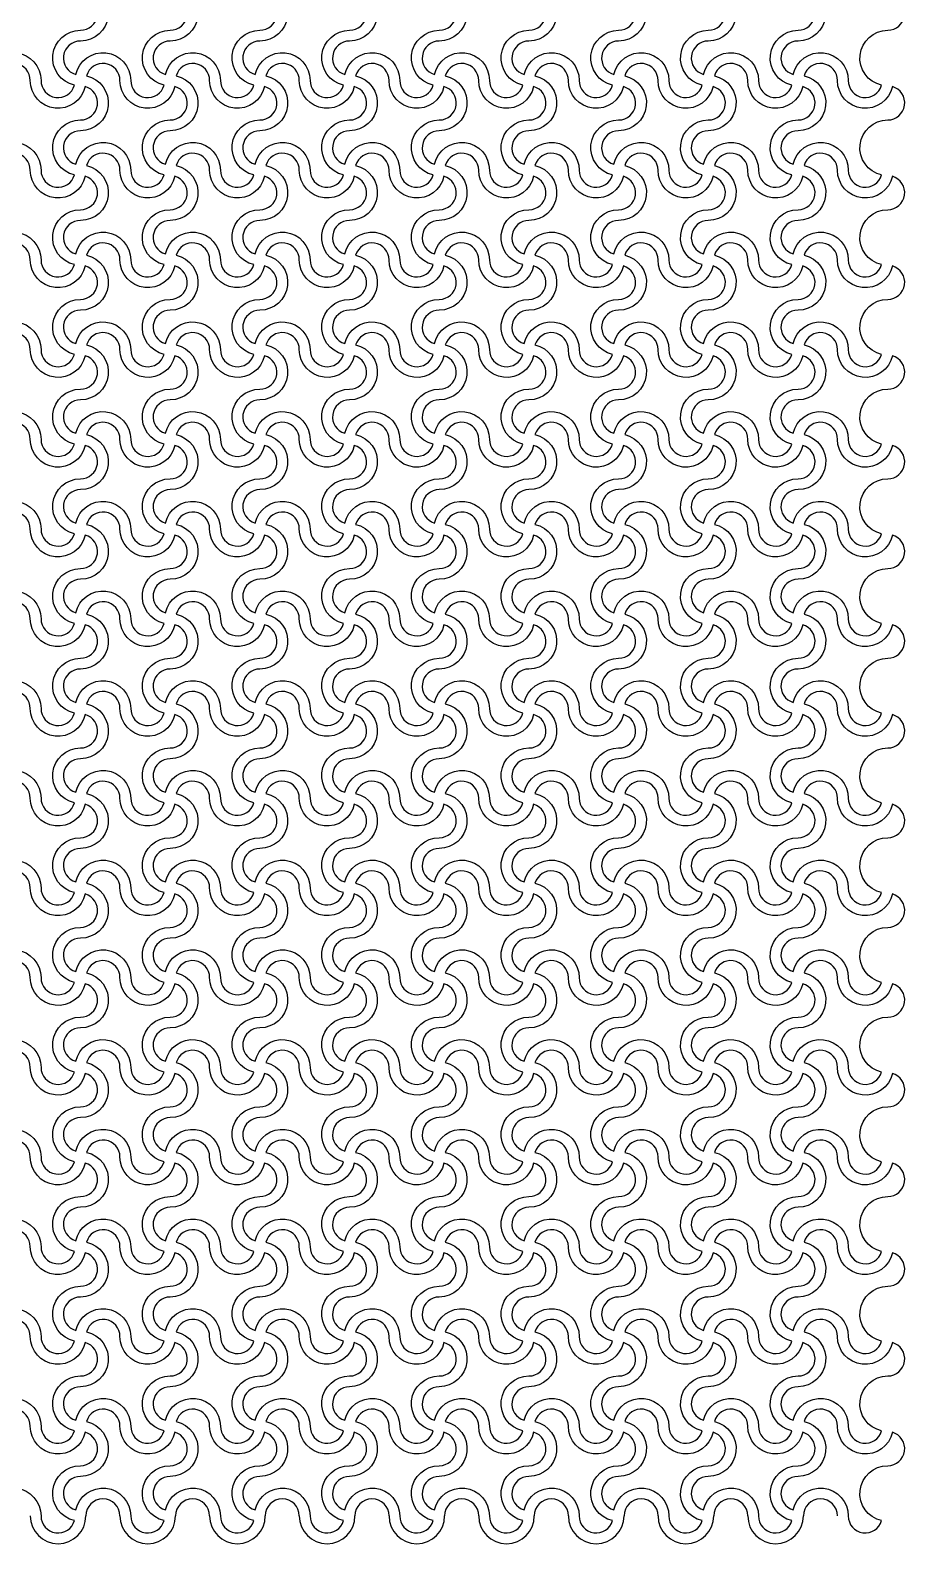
# Model space of a CAD drawing. Header units: millimetres. Extents: x 24 to 345, y 12 to 201.
# Drawn here: x 28.16 to 32.06, y 11.87 to 18.61 of the extents above; entities that cross this region are included whole.
import ezdxf

# ---------------------------------------------------------------- set-up
doc = ezdxf.new("R2010")
doc.units = ezdxf.units.MM
doc.header["$MEASUREMENT"] = 0
doc.layers.add('5th metal (rf+ground)', color=240, linetype='Continuous')

msp = doc.modelspace()

# ---------------------------------------------------------------- linework, layer by layer
at = {"layer": '5th metal (rf+ground)'}
for points in [[(28.40446, 18.7636, -0.8959788), (28.15943, 18.79057, 0.8687853), (28.01039, 18.8116, -0.8959788), (27.98343, 18.56657, 0.8687853), (27.96239, 18.41754, -0.8959788), (28.20743, 18.39057, 0.8687853), (28.35646, 18.36954, -0.8959788), (28.38343, 18.61457, 0.8687853)], [(28.80446, 18.7636, -0.8959788), (28.55943, 18.79057, 0.8687853), (28.41039, 18.8116, -0.8959788), (28.38343, 18.56657, 0.8687853), (28.36239, 18.41754, -0.8959788), (28.60743, 18.39057, 0.8687853), (28.75646, 18.36954, -0.8959788), (28.78343, 18.61457, 0.8687853)], [(29.20446, 18.7636, -0.8959788), (28.95943, 18.79057, 0.8687853), (28.81039, 18.8116, -0.8959788), (28.78343, 18.56657, 0.8687853), (28.76239, 18.41754, -0.8959788), (29.00743, 18.39057, 0.8687853), (29.15646, 18.36954, -0.8959788), (29.18343, 18.61457, 0.8687853)], [(29.60446, 18.7636, -0.8959788), (29.35943, 18.79057, 0.8687853), (29.21039, 18.8116, -0.8959788), (29.18343, 18.56657, 0.8687853), (29.16239, 18.41754, -0.8959788), (29.40743, 18.39057, 0.8687853), (29.55646, 18.36954, -0.8959788), (29.58343, 18.61457, 0.8687853)], [(30.00446, 18.7636, -0.8959788), (29.75943, 18.79057, 0.8687853), (29.61039, 18.8116, -0.8959788), (29.58343, 18.56657, 0.8687853), (29.56239, 18.41754, -0.8959788), (29.80743, 18.39057, 0.8687853), (29.95646, 18.36954, -0.8959788), (29.98343, 18.61457, 0.8687853)], [(30.40446, 18.7636, -0.8959788), (30.15943, 18.79057, 0.8687853), (30.01039, 18.8116, -0.8959788), (29.98343, 18.56657, 0.8687853), (29.96239, 18.41754, -0.8959788), (30.20743, 18.39057, 0.8687853), (30.35646, 18.36954, -0.8959788), (30.38343, 18.61457, 0.8687853)], [(30.80446, 18.7636, -0.8959788), (30.55943, 18.79057, 0.8687853), (30.41039, 18.8116, -0.8959788), (30.38343, 18.56657, 0.8687853), (30.36239, 18.41754, -0.8959788), (30.60743, 18.39057, 0.8687853), (30.75646, 18.36954, -0.8959788), (30.78343, 18.61457, 0.8687853)], [(31.20446, 18.7636, -0.8959788), (30.95943, 18.79057, 0.8687853), (30.81039, 18.8116, -0.8959788), (30.78343, 18.56657, 0.8687853), (30.76239, 18.41754, -0.8959788), (31.00743, 18.39057, 0.8687853), (31.15646, 18.36954, -0.8959788), (31.18343, 18.61457, 0.8687853)], [(31.60446, 18.7636, -0.8959788), (31.35943, 18.79057, 0.8687853), (31.21039, 18.8116, -0.8959788), (31.18343, 18.56657, 0.8687853), (31.16239, 18.41754, -0.8959788), (31.40743, 18.39057, 0.8687853), (31.55646, 18.36954, -0.8959788), (31.58343, 18.61457, 0.8687853)], [(32.00446, 18.7636, -0.8959788), (31.75943, 18.79057, 0.8687853), (31.61039, 18.8116, -0.8959788), (31.58343, 18.56657, 0.8687853), (31.56239, 18.41754, -0.8959788), (31.80743, 18.39057, 0.8687853), (31.95646, 18.36954, -0.8959788), (31.98343, 18.61457, 0.8687853)], [(28.40446, 18.3636, -0.8959788), (28.15943, 18.39057, 0.8687853), (28.01039, 18.4116, -0.8959788), (27.98343, 18.16657, 0.8687853), (27.96239, 18.01754, -0.8959788), (28.20743, 17.99057, 0.8687853), (28.35646, 17.96954, -0.8959788), (28.38343, 18.21457, 0.8687853)], [(28.80446, 18.3636, -0.8959788), (28.55943, 18.39057, 0.8687853), (28.41039, 18.4116, -0.8959788), (28.38343, 18.16657, 0.8687853), (28.36239, 18.01754, -0.8959788), (28.60743, 17.99057, 0.8687853), (28.75646, 17.96954, -0.8959788), (28.78343, 18.21457, 0.8687853)], [(29.20446, 18.3636, -0.8959788), (28.95943, 18.39057, 0.8687853), (28.81039, 18.4116, -0.8959788), (28.78343, 18.16657, 0.8687853), (28.76239, 18.01754, -0.8959788), (29.00743, 17.99057, 0.8687853), (29.15646, 17.96954, -0.8959788), (29.18343, 18.21457, 0.8687853)], [(29.60446, 18.3636, -0.8959788), (29.35943, 18.39057, 0.8687853), (29.21039, 18.4116, -0.8959788), (29.18343, 18.16657, 0.8687853), (29.16239, 18.01754, -0.8959788), (29.40743, 17.99057, 0.8687853), (29.55646, 17.96954, -0.8959788), (29.58343, 18.21457, 0.8687853)], [(30.00446, 18.3636, -0.8959788), (29.75943, 18.39057, 0.8687853), (29.61039, 18.4116, -0.8959788), (29.58343, 18.16657, 0.8687853), (29.56239, 18.01754, -0.8959788), (29.80743, 17.99057, 0.8687853), (29.95646, 17.96954, -0.8959788), (29.98343, 18.21457, 0.8687853)], [(30.40446, 18.3636, -0.8959788), (30.15943, 18.39057, 0.8687853), (30.01039, 18.4116, -0.8959788), (29.98343, 18.16657, 0.8687853), (29.96239, 18.01754, -0.8959788), (30.20743, 17.99057, 0.8687853), (30.35646, 17.96954, -0.8959788), (30.38343, 18.21457, 0.8687853)], [(30.80446, 18.3636, -0.8959788), (30.55943, 18.39057, 0.8687853), (30.41039, 18.4116, -0.8959788), (30.38343, 18.16657, 0.8687853), (30.36239, 18.01754, -0.8959788), (30.60743, 17.99057, 0.8687853), (30.75646, 17.96954, -0.8959788), (30.78343, 18.21457, 0.8687853)], [(31.20446, 18.3636, -0.8959788), (30.95943, 18.39057, 0.8687853), (30.81039, 18.4116, -0.8959788), (30.78343, 18.16657, 0.8687853), (30.76239, 18.01754, -0.8959788), (31.00743, 17.99057, 0.8687853), (31.15646, 17.96954, -0.8959788), (31.18343, 18.21457, 0.8687853)], [(31.60446, 18.3636, -0.8959788), (31.35943, 18.39057, 0.8687853), (31.21039, 18.4116, -0.8959788), (31.18343, 18.16657, 0.8687853), (31.16239, 18.01754, -0.8959788), (31.40743, 17.99057, 0.8687853), (31.55646, 17.96954, -0.8959788), (31.58343, 18.21457, 0.8687853)], [(32.00446, 18.3636, -0.8959788), (31.75943, 18.39057, 0.8687853), (31.61039, 18.4116, -0.8959788), (31.58343, 18.16657, 0.8687853), (31.56239, 18.01754, -0.8959788), (31.80743, 17.99057, 0.8687853), (31.95646, 17.96954, -0.8959788), (31.98343, 18.21457, 0.8687853)], [(28.40446, 17.9636, -0.8959788), (28.15943, 17.99057, 0.8687853), (28.01039, 18.0116, -0.8959788), (27.98343, 17.76657, 0.8687853), (27.96239, 17.61754, -0.8959788), (28.20743, 17.59057, 0.8687853), (28.35646, 17.56954, -0.8959788), (28.38343, 17.81457, 0.8687853)], [(28.80446, 17.9636, -0.8959788), (28.55943, 17.99057, 0.8687853), (28.41039, 18.0116, -0.8959788), (28.38343, 17.76657, 0.8687853), (28.36239, 17.61754, -0.8959788), (28.60743, 17.59057, 0.8687853), (28.75646, 17.56954, -0.8959788), (28.78343, 17.81457, 0.8687853)], [(29.20446, 17.9636, -0.8959788), (28.95943, 17.99057, 0.8687853), (28.81039, 18.0116, -0.8959788), (28.78343, 17.76657, 0.8687853), (28.76239, 17.61754, -0.8959788), (29.00743, 17.59057, 0.8687853), (29.15646, 17.56954, -0.8959788), (29.18343, 17.81457, 0.8687853)], [(29.60446, 17.9636, -0.8959788), (29.35943, 17.99057, 0.8687853), (29.21039, 18.0116, -0.8959788), (29.18343, 17.76657, 0.8687853), (29.16239, 17.61754, -0.8959788), (29.40743, 17.59057, 0.8687853), (29.55646, 17.56954, -0.8959788), (29.58343, 17.81457, 0.8687853)], [(30.00446, 17.9636, -0.8959788), (29.75943, 17.99057, 0.8687853), (29.61039, 18.0116, -0.8959788), (29.58343, 17.76657, 0.8687853), (29.56239, 17.61754, -0.8959788), (29.80743, 17.59057, 0.8687853), (29.95646, 17.56954, -0.8959788), (29.98343, 17.81457, 0.8687853)], [(30.40446, 17.9636, -0.8959788), (30.15943, 17.99057, 0.8687853), (30.01039, 18.0116, -0.8959788), (29.98343, 17.76657, 0.8687853), (29.96239, 17.61754, -0.8959788), (30.20743, 17.59057, 0.8687853), (30.35646, 17.56954, -0.8959788), (30.38343, 17.81457, 0.8687853)], [(30.80446, 17.9636, -0.8959788), (30.55943, 17.99057, 0.8687853), (30.41039, 18.0116, -0.8959788), (30.38343, 17.76657, 0.8687853), (30.36239, 17.61754, -0.8959788), (30.60743, 17.59057, 0.8687853), (30.75646, 17.56954, -0.8959788), (30.78343, 17.81457, 0.8687853)], [(31.20446, 17.9636, -0.8959788), (30.95943, 17.99057, 0.8687853), (30.81039, 18.0116, -0.8959788), (30.78343, 17.76657, 0.8687853), (30.76239, 17.61754, -0.8959788), (31.00743, 17.59057, 0.8687853), (31.15646, 17.56954, -0.8959788), (31.18343, 17.81457, 0.8687853)], [(31.60446, 17.9636, -0.8959788), (31.35943, 17.99057, 0.8687853), (31.21039, 18.0116, -0.8959788), (31.18343, 17.76657, 0.8687853), (31.16239, 17.61754, -0.8959788), (31.40743, 17.59057, 0.8687853), (31.55646, 17.56954, -0.8959788), (31.58343, 17.81457, 0.8687853)], [(32.00446, 17.9636, -0.8959788), (31.75943, 17.99057, 0.8687853), (31.61039, 18.0116, -0.8959788), (31.58343, 17.76657, 0.8687853), (31.56239, 17.61754, -0.8959788), (31.80743, 17.59057, 0.8687853), (31.95646, 17.56954, -0.8959788), (31.98343, 17.81457, 0.8687853)], [(28.40446, 17.5636, -0.8959788), (28.15943, 17.59057, 0.8687853), (28.01039, 17.6116, -0.8959788), (27.98343, 17.36657, 0.8687853), (27.96239, 17.21754, -0.8959788), (28.20743, 17.19057, 0.8687853), (28.35646, 17.16954, -0.8959788), (28.38343, 17.41457, 0.8687853)], [(28.80446, 17.5636, -0.8959788), (28.55943, 17.59057, 0.8687853), (28.41039, 17.6116, -0.8959788), (28.38343, 17.36657, 0.8687853), (28.36239, 17.21754, -0.8959788), (28.60743, 17.19057, 0.8687853), (28.75646, 17.16954, -0.8959788), (28.78343, 17.41457, 0.8687853)], [(29.20446, 17.5636, -0.8959788), (28.95943, 17.59057, 0.8687853), (28.81039, 17.6116, -0.8959788), (28.78343, 17.36657, 0.8687853), (28.76239, 17.21754, -0.8959788), (29.00743, 17.19057, 0.8687853), (29.15646, 17.16954, -0.8959788), (29.18343, 17.41457, 0.8687853)], [(29.60446, 17.5636, -0.8959788), (29.35943, 17.59057, 0.8687853), (29.21039, 17.6116, -0.8959788), (29.18343, 17.36657, 0.8687853), (29.16239, 17.21754, -0.8959788), (29.40743, 17.19057, 0.8687853), (29.55646, 17.16954, -0.8959788), (29.58343, 17.41457, 0.8687853)], [(30.00446, 17.5636, -0.8959788), (29.75943, 17.59057, 0.8687853), (29.61039, 17.6116, -0.8959788), (29.58343, 17.36657, 0.8687853), (29.56239, 17.21754, -0.8959788), (29.80743, 17.19057, 0.8687853), (29.95646, 17.16954, -0.8959788), (29.98343, 17.41457, 0.8687853)], [(30.40446, 17.5636, -0.8959788), (30.15943, 17.59057, 0.8687853), (30.01039, 17.6116, -0.8959788), (29.98343, 17.36657, 0.8687853), (29.96239, 17.21754, -0.8959788), (30.20743, 17.19057, 0.8687853), (30.35646, 17.16954, -0.8959788), (30.38343, 17.41457, 0.8687853)], [(30.80446, 17.5636, -0.8959788), (30.55943, 17.59057, 0.8687853), (30.41039, 17.6116, -0.8959788), (30.38343, 17.36657, 0.8687853), (30.36239, 17.21754, -0.8959788), (30.60743, 17.19057, 0.8687853), (30.75646, 17.16954, -0.8959788), (30.78343, 17.41457, 0.8687853)], [(31.20446, 17.5636, -0.8959788), (30.95943, 17.59057, 0.8687853), (30.81039, 17.6116, -0.8959788), (30.78343, 17.36657, 0.8687853), (30.76239, 17.21754, -0.8959788), (31.00743, 17.19057, 0.8687853), (31.15646, 17.16954, -0.8959788), (31.18343, 17.41457, 0.8687853)], [(31.60446, 17.5636, -0.8959788), (31.35943, 17.59057, 0.8687853), (31.21039, 17.6116, -0.8959788), (31.18343, 17.36657, 0.8687853), (31.16239, 17.21754, -0.8959788), (31.40743, 17.19057, 0.8687853), (31.55646, 17.16954, -0.8959788), (31.58343, 17.41457, 0.8687853)], [(32.00446, 17.5636, -0.8959788), (31.75943, 17.59057, 0.8687853), (31.61039, 17.6116, -0.8959788), (31.58343, 17.36657, 0.8687853), (31.56239, 17.21754, -0.8959788), (31.80743, 17.19057, 0.8687853), (31.95646, 17.16954, -0.8959788), (31.98343, 17.41457, 0.8687853)], [(28.40446, 17.1636, -0.8959788), (28.15943, 17.19057, 0.8687853), (28.01039, 17.2116, -0.8959788), (27.98343, 16.96657, 0.8687853), (27.96239, 16.81754, -0.8959788), (28.20743, 16.79057, 0.8687853), (28.35646, 16.76954, -0.8959788), (28.38343, 17.01457, 0.8687853)], [(28.80446, 17.1636, -0.8959788), (28.55943, 17.19057, 0.8687853), (28.41039, 17.2116, -0.8959788), (28.38343, 16.96657, 0.8687853), (28.36239, 16.81754, -0.8959788), (28.60743, 16.79057, 0.8687853), (28.75646, 16.76954, -0.8959788), (28.78343, 17.01457, 0.8687853)], [(29.20446, 17.1636, -0.8959788), (28.95943, 17.19057, 0.8687853), (28.81039, 17.2116, -0.8959788), (28.78343, 16.96657, 0.8687853), (28.76239, 16.81754, -0.8959788), (29.00743, 16.79057, 0.8687853), (29.15646, 16.76954, -0.8959788), (29.18343, 17.01457, 0.8687853)], [(29.60446, 17.1636, -0.8959788), (29.35943, 17.19057, 0.8687853), (29.21039, 17.2116, -0.8959788), (29.18343, 16.96657, 0.8687853), (29.16239, 16.81754, -0.8959788), (29.40743, 16.79057, 0.8687853), (29.55646, 16.76954, -0.8959788), (29.58343, 17.01457, 0.8687853)], [(30.00446, 17.1636, -0.8959788), (29.75943, 17.19057, 0.8687853), (29.61039, 17.2116, -0.8959788), (29.58343, 16.96657, 0.8687853), (29.56239, 16.81754, -0.8959788), (29.80743, 16.79057, 0.8687853), (29.95646, 16.76954, -0.8959788), (29.98343, 17.01457, 0.8687853)], [(30.40446, 17.1636, -0.8959788), (30.15943, 17.19057, 0.8687853), (30.01039, 17.2116, -0.8959788), (29.98343, 16.96657, 0.8687853), (29.96239, 16.81754, -0.8959788), (30.20743, 16.79057, 0.8687853), (30.35646, 16.76954, -0.8959788), (30.38343, 17.01457, 0.8687853)], [(30.80446, 17.1636, -0.8959788), (30.55943, 17.19057, 0.8687853), (30.41039, 17.2116, -0.8959788), (30.38343, 16.96657, 0.8687853), (30.36239, 16.81754, -0.8959788), (30.60743, 16.79057, 0.8687853), (30.75646, 16.76954, -0.8959788), (30.78343, 17.01457, 0.8687853)], [(31.20446, 17.1636, -0.8959788), (30.95943, 17.19057, 0.8687853), (30.81039, 17.2116, -0.8959788), (30.78343, 16.96657, 0.8687853), (30.76239, 16.81754, -0.8959788), (31.00743, 16.79057, 0.8687853), (31.15646, 16.76954, -0.8959788), (31.18343, 17.01457, 0.8687853)], [(31.60446, 17.1636, -0.8959788), (31.35943, 17.19057, 0.8687853), (31.21039, 17.2116, -0.8959788), (31.18343, 16.96657, 0.8687853), (31.16239, 16.81754, -0.8959788), (31.40743, 16.79057, 0.8687853), (31.55646, 16.76954, -0.8959788), (31.58343, 17.01457, 0.8687853)], [(32.00446, 17.1636, -0.8959788), (31.75943, 17.19057, 0.8687853), (31.61039, 17.2116, -0.8959788), (31.58343, 16.96657, 0.8687853), (31.56239, 16.81754, -0.8959788), (31.80743, 16.79057, 0.8687853), (31.95646, 16.76954, -0.8959788), (31.98343, 17.01457, 0.8687853)], [(28.40446, 16.7636, -0.8959788), (28.15943, 16.79057, 0.8687853), (28.01039, 16.8116, -0.8959788), (27.98343, 16.56657, 0.8687853), (27.96239, 16.41754, -0.8959788), (28.20743, 16.39057, 0.8687853), (28.35646, 16.36954, -0.8959788), (28.38343, 16.61457, 0.8687853)], [(28.80446, 16.7636, -0.8959788), (28.55943, 16.79057, 0.8687853), (28.41039, 16.8116, -0.8959788), (28.38343, 16.56657, 0.8687853), (28.36239, 16.41754, -0.8959788), (28.60743, 16.39057, 0.8687853), (28.75646, 16.36954, -0.8959788), (28.78343, 16.61457, 0.8687853)], [(29.20446, 16.7636, -0.8959788), (28.95943, 16.79057, 0.8687853), (28.81039, 16.8116, -0.8959788), (28.78343, 16.56657, 0.8687853), (28.76239, 16.41754, -0.8959788), (29.00743, 16.39057, 0.8687853), (29.15646, 16.36954, -0.8959788), (29.18343, 16.61457, 0.8687853)], [(29.60446, 16.7636, -0.8959788), (29.35943, 16.79057, 0.8687853), (29.21039, 16.8116, -0.8959788), (29.18343, 16.56657, 0.8687853), (29.16239, 16.41754, -0.8959788), (29.40743, 16.39057, 0.8687853), (29.55646, 16.36954, -0.8959788), (29.58343, 16.61457, 0.8687853)], [(30.00446, 16.7636, -0.8959788), (29.75943, 16.79057, 0.8687853), (29.61039, 16.8116, -0.8959788), (29.58343, 16.56657, 0.8687853), (29.56239, 16.41754, -0.8959788), (29.80743, 16.39057, 0.8687853), (29.95646, 16.36954, -0.8959788), (29.98343, 16.61457, 0.8687853)], [(30.40446, 16.7636, -0.8959788), (30.15943, 16.79057, 0.8687853), (30.01039, 16.8116, -0.8959788), (29.98343, 16.56657, 0.8687853), (29.96239, 16.41754, -0.8959788), (30.20743, 16.39057, 0.8687853), (30.35646, 16.36954, -0.8959788), (30.38343, 16.61457, 0.8687853)], [(30.80446, 16.7636, -0.8959788), (30.55943, 16.79057, 0.8687853), (30.41039, 16.8116, -0.8959788), (30.38343, 16.56657, 0.8687853), (30.36239, 16.41754, -0.8959788), (30.60743, 16.39057, 0.8687853), (30.75646, 16.36954, -0.8959788), (30.78343, 16.61457, 0.8687853)], [(31.20446, 16.7636, -0.8959788), (30.95943, 16.79057, 0.8687853), (30.81039, 16.8116, -0.8959788), (30.78343, 16.56657, 0.8687853), (30.76239, 16.41754, -0.8959788), (31.00743, 16.39057, 0.8687853), (31.15646, 16.36954, -0.8959788), (31.18343, 16.61457, 0.8687853)], [(31.60446, 16.7636, -0.8959788), (31.35943, 16.79057, 0.8687853), (31.21039, 16.8116, -0.8959788), (31.18343, 16.56657, 0.8687853), (31.16239, 16.41754, -0.8959788), (31.40743, 16.39057, 0.8687853), (31.55646, 16.36954, -0.8959788), (31.58343, 16.61457, 0.8687853)], [(32.00446, 16.7636, -0.8959788), (31.75943, 16.79057, 0.8687853), (31.61039, 16.8116, -0.8959788), (31.58343, 16.56657, 0.8687853), (31.56239, 16.41754, -0.8959788), (31.80743, 16.39057, 0.8687853), (31.95646, 16.36954, -0.8959788), (31.98343, 16.61457, 0.8687853)], [(28.40446, 16.3636, -0.8959788), (28.15943, 16.39057, 0.8687853), (28.01039, 16.4116, -0.8959788), (27.98343, 16.16657, 0.8687853), (27.96239, 16.01754, -0.8959788), (28.20743, 15.99057, 0.8687853), (28.35646, 15.96954, -0.8959788), (28.38343, 16.21457, 0.8687853)], [(28.80446, 16.3636, -0.8959788), (28.55943, 16.39057, 0.8687853), (28.41039, 16.4116, -0.8959788), (28.38343, 16.16657, 0.8687853), (28.36239, 16.01754, -0.8959788), (28.60743, 15.99057, 0.8687853), (28.75646, 15.96954, -0.8959788), (28.78343, 16.21457, 0.8687853)], [(29.20446, 16.3636, -0.8959788), (28.95943, 16.39057, 0.8687853), (28.81039, 16.4116, -0.8959788), (28.78343, 16.16657, 0.8687853), (28.76239, 16.01754, -0.8959788), (29.00743, 15.99057, 0.8687853), (29.15646, 15.96954, -0.8959788), (29.18343, 16.21457, 0.8687853)], [(29.60446, 16.3636, -0.8959788), (29.35943, 16.39057, 0.8687853), (29.21039, 16.4116, -0.8959788), (29.18343, 16.16657, 0.8687853), (29.16239, 16.01754, -0.8959788), (29.40743, 15.99057, 0.8687853), (29.55646, 15.96954, -0.8959788), (29.58343, 16.21457, 0.8687853)], [(30.00446, 16.3636, -0.8959788), (29.75943, 16.39057, 0.8687853), (29.61039, 16.4116, -0.8959788), (29.58343, 16.16657, 0.8687853), (29.56239, 16.01754, -0.8959788), (29.80743, 15.99057, 0.8687853), (29.95646, 15.96954, -0.8959788), (29.98343, 16.21457, 0.8687853)], [(30.40446, 16.3636, -0.8959788), (30.15943, 16.39057, 0.8687853), (30.01039, 16.4116, -0.8959788), (29.98343, 16.16657, 0.8687853), (29.96239, 16.01754, -0.8959788), (30.20743, 15.99057, 0.8687853), (30.35646, 15.96954, -0.8959788), (30.38343, 16.21457, 0.8687853)], [(30.80446, 16.3636, -0.8959788), (30.55943, 16.39057, 0.8687853), (30.41039, 16.4116, -0.8959788), (30.38343, 16.16657, 0.8687853), (30.36239, 16.01754, -0.8959788), (30.60743, 15.99057, 0.8687853), (30.75646, 15.96954, -0.8959788), (30.78343, 16.21457, 0.8687853)], [(31.20446, 16.3636, -0.8959788), (30.95943, 16.39057, 0.8687853), (30.81039, 16.4116, -0.8959788), (30.78343, 16.16657, 0.8687853), (30.76239, 16.01754, -0.8959788), (31.00743, 15.99057, 0.8687853), (31.15646, 15.96954, -0.8959788), (31.18343, 16.21457, 0.8687853)], [(31.60446, 16.3636, -0.8959788), (31.35943, 16.39057, 0.8687853), (31.21039, 16.4116, -0.8959788), (31.18343, 16.16657, 0.8687853), (31.16239, 16.01754, -0.8959788), (31.40743, 15.99057, 0.8687853), (31.55646, 15.96954, -0.8959788), (31.58343, 16.21457, 0.8687853)], [(32.00446, 16.3636, -0.8959788), (31.75943, 16.39057, 0.8687853), (31.61039, 16.4116, -0.8959788), (31.58343, 16.16657, 0.8687853), (31.56239, 16.01754, -0.8959788), (31.80743, 15.99057, 0.8687853), (31.95646, 15.96954, -0.8959788), (31.98343, 16.21457, 0.8687853)], [(28.40446, 15.9636, -0.8959788), (28.15943, 15.99057, 0.8687853), (28.01039, 16.0116, -0.8959788), (27.98343, 15.76657, 0.8687853), (27.96239, 15.61754, -0.8959788), (28.20743, 15.59057, 0.8687853), (28.35646, 15.56954, -0.8959788), (28.38343, 15.81457, 0.8687853)], [(28.80446, 15.9636, -0.8959788), (28.55943, 15.99057, 0.8687853), (28.41039, 16.0116, -0.8959788), (28.38343, 15.76657, 0.8687853), (28.36239, 15.61754, -0.8959788), (28.60743, 15.59057, 0.8687853), (28.75646, 15.56954, -0.8959788), (28.78343, 15.81457, 0.8687853)], [(29.20446, 15.9636, -0.8959788), (28.95943, 15.99057, 0.8687853), (28.81039, 16.0116, -0.8959788), (28.78343, 15.76657, 0.8687853), (28.76239, 15.61754, -0.8959788), (29.00743, 15.59057, 0.8687853), (29.15646, 15.56954, -0.8959788), (29.18343, 15.81457, 0.8687853)], [(29.60446, 15.9636, -0.8959788), (29.35943, 15.99057, 0.8687853), (29.21039, 16.0116, -0.8959788), (29.18343, 15.76657, 0.8687853), (29.16239, 15.61754, -0.8959788), (29.40743, 15.59057, 0.8687853), (29.55646, 15.56954, -0.8959788), (29.58343, 15.81457, 0.8687853)], [(30.00446, 15.9636, -0.8959788), (29.75943, 15.99057, 0.8687853), (29.61039, 16.0116, -0.8959788), (29.58343, 15.76657, 0.8687853), (29.56239, 15.61754, -0.8959788), (29.80743, 15.59057, 0.8687853), (29.95646, 15.56954, -0.8959788), (29.98343, 15.81457, 0.8687853)], [(30.40446, 15.9636, -0.8959788), (30.15943, 15.99057, 0.8687853), (30.01039, 16.0116, -0.8959788), (29.98343, 15.76657, 0.8687853), (29.96239, 15.61754, -0.8959788), (30.20743, 15.59057, 0.8687853), (30.35646, 15.56954, -0.8959788), (30.38343, 15.81457, 0.8687853)], [(30.80446, 15.9636, -0.8959788), (30.55943, 15.99057, 0.8687853), (30.41039, 16.0116, -0.8959788), (30.38343, 15.76657, 0.8687853), (30.36239, 15.61754, -0.8959788), (30.60743, 15.59057, 0.8687853), (30.75646, 15.56954, -0.8959788), (30.78343, 15.81457, 0.8687853)], [(31.20446, 15.9636, -0.8959788), (30.95943, 15.99057, 0.8687853), (30.81039, 16.0116, -0.8959788), (30.78343, 15.76657, 0.8687853), (30.76239, 15.61754, -0.8959788), (31.00743, 15.59057, 0.8687853), (31.15646, 15.56954, -0.8959788), (31.18343, 15.81457, 0.8687853)], [(31.60446, 15.9636, -0.8959788), (31.35943, 15.99057, 0.8687853), (31.21039, 16.0116, -0.8959788), (31.18343, 15.76657, 0.8687853), (31.16239, 15.61754, -0.8959788), (31.40743, 15.59057, 0.8687853), (31.55646, 15.56954, -0.8959788), (31.58343, 15.81457, 0.8687853)], [(32.00446, 15.9636, -0.8959788), (31.75943, 15.99057, 0.8687853), (31.61039, 16.0116, -0.8959788), (31.58343, 15.76657, 0.8687853), (31.56239, 15.61754, -0.8959788), (31.80743, 15.59057, 0.8687853), (31.95646, 15.56954, -0.8959788), (31.98343, 15.81457, 0.8687853)], [(28.40446, 15.5636, -0.8959788), (28.15943, 15.59057, 0.8687853), (28.01039, 15.6116, -0.8959788), (27.98343, 15.36657, 0.8687853), (27.96239, 15.21754, -0.8959788), (28.20743, 15.19057, 0.8687853), (28.35646, 15.16954, -0.8959788), (28.38343, 15.41457, 0.8687853)], [(28.80446, 15.5636, -0.8959788), (28.55943, 15.59057, 0.8687853), (28.41039, 15.6116, -0.8959788), (28.38343, 15.36657, 0.8687853), (28.36239, 15.21754, -0.8959788), (28.60743, 15.19057, 0.8687853), (28.75646, 15.16954, -0.8959788), (28.78343, 15.41457, 0.8687853)], [(29.20446, 15.5636, -0.8959788), (28.95943, 15.59057, 0.8687853), (28.81039, 15.6116, -0.8959788), (28.78343, 15.36657, 0.8687853), (28.76239, 15.21754, -0.8959788), (29.00743, 15.19057, 0.8687853), (29.15646, 15.16954, -0.8959788), (29.18343, 15.41457, 0.8687853)], [(29.60446, 15.5636, -0.8959788), (29.35943, 15.59057, 0.8687853), (29.21039, 15.6116, -0.8959788), (29.18343, 15.36657, 0.8687853), (29.16239, 15.21754, -0.8959788), (29.40743, 15.19057, 0.8687853), (29.55646, 15.16954, -0.8959788), (29.58343, 15.41457, 0.8687853)], [(30.00446, 15.5636, -0.8959788), (29.75943, 15.59057, 0.8687853), (29.61039, 15.6116, -0.8959788), (29.58343, 15.36657, 0.8687853), (29.56239, 15.21754, -0.8959788), (29.80743, 15.19057, 0.8687853), (29.95646, 15.16954, -0.8959788), (29.98343, 15.41457, 0.8687853)], [(30.40446, 15.5636, -0.8959788), (30.15943, 15.59057, 0.8687853), (30.01039, 15.6116, -0.8959788), (29.98343, 15.36657, 0.8687853), (29.96239, 15.21754, -0.8959788), (30.20743, 15.19057, 0.8687853), (30.35646, 15.16954, -0.8959788), (30.38343, 15.41457, 0.8687853)], [(30.80446, 15.5636, -0.8959788), (30.55943, 15.59057, 0.8687853), (30.41039, 15.6116, -0.8959788), (30.38343, 15.36657, 0.8687853), (30.36239, 15.21754, -0.8959788), (30.60743, 15.19057, 0.8687853), (30.75646, 15.16954, -0.8959788), (30.78343, 15.41457, 0.8687853)], [(31.20446, 15.5636, -0.8959788), (30.95943, 15.59057, 0.8687853), (30.81039, 15.6116, -0.8959788), (30.78343, 15.36657, 0.8687853), (30.76239, 15.21754, -0.8959788), (31.00743, 15.19057, 0.8687853), (31.15646, 15.16954, -0.8959788), (31.18343, 15.41457, 0.8687853)], [(31.60446, 15.5636, -0.8959788), (31.35943, 15.59057, 0.8687853), (31.21039, 15.6116, -0.8959788), (31.18343, 15.36657, 0.8687853), (31.16239, 15.21754, -0.8959788), (31.40743, 15.19057, 0.8687853), (31.55646, 15.16954, -0.8959788), (31.58343, 15.41457, 0.8687853)], [(32.00446, 15.5636, -0.8959788), (31.75943, 15.59057, 0.8687853), (31.61039, 15.6116, -0.8959788), (31.58343, 15.36657, 0.8687853), (31.56239, 15.21754, -0.8959788), (31.80743, 15.19057, 0.8687853), (31.95646, 15.16954, -0.8959788), (31.98343, 15.41457, 0.8687853)], [(28.40446, 15.1636, -0.8959788), (28.15943, 15.19057, 0.8687853), (28.01039, 15.2116, -0.8959788), (27.98343, 14.96657, 0.8687853), (27.96239, 14.81754, -0.8959788), (28.20743, 14.79057, 0.8687853), (28.35646, 14.76954, -0.8959788), (28.38343, 15.01457, 0.8687853)], [(28.80446, 15.1636, -0.8959788), (28.55943, 15.19057, 0.8687853), (28.41039, 15.2116, -0.8959788), (28.38343, 14.96657, 0.8687853), (28.36239, 14.81754, -0.8959788), (28.60743, 14.79057, 0.8687853), (28.75646, 14.76954, -0.8959788), (28.78343, 15.01457, 0.8687853)], [(29.20446, 15.1636, -0.8959788), (28.95943, 15.19057, 0.8687853), (28.81039, 15.2116, -0.8959788), (28.78343, 14.96657, 0.8687853), (28.76239, 14.81754, -0.8959788), (29.00743, 14.79057, 0.8687853), (29.15646, 14.76954, -0.8959788), (29.18343, 15.01457, 0.8687853)], [(29.60446, 15.1636, -0.8959788), (29.35943, 15.19057, 0.8687853), (29.21039, 15.2116, -0.8959788), (29.18343, 14.96657, 0.8687853), (29.16239, 14.81754, -0.8959788), (29.40743, 14.79057, 0.8687853), (29.55646, 14.76954, -0.8959788), (29.58343, 15.01457, 0.8687853)], [(30.00446, 15.1636, -0.8959788), (29.75943, 15.19057, 0.8687853), (29.61039, 15.2116, -0.8959788), (29.58343, 14.96657, 0.8687853), (29.56239, 14.81754, -0.8959788), (29.80743, 14.79057, 0.8687853), (29.95646, 14.76954, -0.8959788), (29.98343, 15.01457, 0.8687853)], [(30.40446, 15.1636, -0.8959788), (30.15943, 15.19057, 0.8687853), (30.01039, 15.2116, -0.8959788), (29.98343, 14.96657, 0.8687853), (29.96239, 14.81754, -0.8959788), (30.20743, 14.79057, 0.8687853), (30.35646, 14.76954, -0.8959788), (30.38343, 15.01457, 0.8687853)], [(30.80446, 15.1636, -0.8959788), (30.55943, 15.19057, 0.8687853), (30.41039, 15.2116, -0.8959788), (30.38343, 14.96657, 0.8687853), (30.36239, 14.81754, -0.8959788), (30.60743, 14.79057, 0.8687853), (30.75646, 14.76954, -0.8959788), (30.78343, 15.01457, 0.8687853)], [(31.20446, 15.1636, -0.8959788), (30.95943, 15.19057, 0.8687853), (30.81039, 15.2116, -0.8959788), (30.78343, 14.96657, 0.8687853), (30.76239, 14.81754, -0.8959788), (31.00743, 14.79057, 0.8687853), (31.15646, 14.76954, -0.8959788), (31.18343, 15.01457, 0.8687853)], [(31.60446, 15.1636, -0.8959788), (31.35943, 15.19057, 0.8687853), (31.21039, 15.2116, -0.8959788), (31.18343, 14.96657, 0.8687853), (31.16239, 14.81754, -0.8959788), (31.40743, 14.79057, 0.8687853), (31.55646, 14.76954, -0.8959788), (31.58343, 15.01457, 0.8687853)], [(32.00446, 15.1636, -0.8959788), (31.75943, 15.19057, 0.8687853), (31.61039, 15.2116, -0.8959788), (31.58343, 14.96657, 0.8687853), (31.56239, 14.81754, -0.8959788), (31.80743, 14.79057, 0.8687853), (31.95646, 14.76954, -0.8959788), (31.98343, 15.01457, 0.8687853)], [(28.40446, 14.7636, -0.8959788), (28.15943, 14.79057, 0.8687853), (28.01039, 14.8116, -0.8959788), (27.98343, 14.56657, 0.8687853), (27.96239, 14.41754, -0.8959788), (28.20743, 14.39057, 0.8687853), (28.35646, 14.36954, -0.8959788), (28.38343, 14.61457, 0.8687853)], [(28.80446, 14.7636, -0.8959788), (28.55943, 14.79057, 0.8687853), (28.41039, 14.8116, -0.8959788), (28.38343, 14.56657, 0.8687853), (28.36239, 14.41754, -0.8959788), (28.60743, 14.39057, 0.8687853), (28.75646, 14.36954, -0.8959788), (28.78343, 14.61457, 0.8687853)], [(29.20446, 14.7636, -0.8959788), (28.95943, 14.79057, 0.8687853), (28.81039, 14.8116, -0.8959788), (28.78343, 14.56657, 0.8687853), (28.76239, 14.41754, -0.8959788), (29.00743, 14.39057, 0.8687853), (29.15646, 14.36954, -0.8959788), (29.18343, 14.61457, 0.8687853)], [(29.60446, 14.7636, -0.8959788), (29.35943, 14.79057, 0.8687853), (29.21039, 14.8116, -0.8959788), (29.18343, 14.56657, 0.8687853), (29.16239, 14.41754, -0.8959788), (29.40743, 14.39057, 0.8687853), (29.55646, 14.36954, -0.8959788), (29.58343, 14.61457, 0.8687853)], [(30.00446, 14.7636, -0.8959788), (29.75943, 14.79057, 0.8687853), (29.61039, 14.8116, -0.8959788), (29.58343, 14.56657, 0.8687853), (29.56239, 14.41754, -0.8959788), (29.80743, 14.39057, 0.8687853), (29.95646, 14.36954, -0.8959788), (29.98343, 14.61457, 0.8687853)], [(30.40446, 14.7636, -0.8959788), (30.15943, 14.79057, 0.8687853), (30.01039, 14.8116, -0.8959788), (29.98343, 14.56657, 0.8687853), (29.96239, 14.41754, -0.8959788), (30.20743, 14.39057, 0.8687853), (30.35646, 14.36954, -0.8959788), (30.38343, 14.61457, 0.8687853)], [(30.80446, 14.7636, -0.8959788), (30.55943, 14.79057, 0.8687853), (30.41039, 14.8116, -0.8959788), (30.38343, 14.56657, 0.8687853), (30.36239, 14.41754, -0.8959788), (30.60743, 14.39057, 0.8687853), (30.75646, 14.36954, -0.8959788), (30.78343, 14.61457, 0.8687853)], [(31.20446, 14.7636, -0.8959788), (30.95943, 14.79057, 0.8687853), (30.81039, 14.8116, -0.8959788), (30.78343, 14.56657, 0.8687853), (30.76239, 14.41754, -0.8959788), (31.00743, 14.39057, 0.8687853), (31.15646, 14.36954, -0.8959788), (31.18343, 14.61457, 0.8687853)], [(31.60446, 14.7636, -0.8959788), (31.35943, 14.79057, 0.8687853), (31.21039, 14.8116, -0.8959788), (31.18343, 14.56657, 0.8687853), (31.16239, 14.41754, -0.8959788), (31.40743, 14.39057, 0.8687853), (31.55646, 14.36954, -0.8959788), (31.58343, 14.61457, 0.8687853)], [(32.00446, 14.7636, -0.8959788), (31.75943, 14.79057, 0.8687853), (31.61039, 14.8116, -0.8959788), (31.58343, 14.56657, 0.8687853), (31.56239, 14.41754, -0.8959788), (31.80743, 14.39057, 0.8687853), (31.95646, 14.36954, -0.8959788), (31.98343, 14.61457, 0.8687853)], [(28.40446, 14.3636, -0.8959788), (28.15943, 14.39057, 0.8687853), (28.01039, 14.4116, -0.8959788), (27.98343, 14.16657, 0.8687853), (27.96239, 14.01754, -0.8959788), (28.20743, 13.99057, 0.8687853), (28.35646, 13.96954, -0.8959788), (28.38343, 14.21457, 0.8687853)], [(28.80446, 14.3636, -0.8959788), (28.55943, 14.39057, 0.8687853), (28.41039, 14.4116, -0.8959788), (28.38343, 14.16657, 0.8687853), (28.36239, 14.01754, -0.8959788), (28.60743, 13.99057, 0.8687853), (28.75646, 13.96954, -0.8959788), (28.78343, 14.21457, 0.8687853)], [(29.20446, 14.3636, -0.8959788), (28.95943, 14.39057, 0.8687853), (28.81039, 14.4116, -0.8959788), (28.78343, 14.16657, 0.8687853), (28.76239, 14.01754, -0.8959788), (29.00743, 13.99057, 0.8687853), (29.15646, 13.96954, -0.8959788), (29.18343, 14.21457, 0.8687853)], [(29.60446, 14.3636, -0.8959788), (29.35943, 14.39057, 0.8687853), (29.21039, 14.4116, -0.8959788), (29.18343, 14.16657, 0.8687853), (29.16239, 14.01754, -0.8959788), (29.40743, 13.99057, 0.8687853), (29.55646, 13.96954, -0.8959788), (29.58343, 14.21457, 0.8687853)], [(30.00446, 14.3636, -0.8959788), (29.75943, 14.39057, 0.8687853), (29.61039, 14.4116, -0.8959788), (29.58343, 14.16657, 0.8687853), (29.56239, 14.01754, -0.8959788), (29.80743, 13.99057, 0.8687853), (29.95646, 13.96954, -0.8959788), (29.98343, 14.21457, 0.8687853)], [(30.40446, 14.3636, -0.8959788), (30.15943, 14.39057, 0.8687853), (30.01039, 14.4116, -0.8959788), (29.98343, 14.16657, 0.8687853), (29.96239, 14.01754, -0.8959788), (30.20743, 13.99057, 0.8687853), (30.35646, 13.96954, -0.8959788), (30.38343, 14.21457, 0.8687853)], [(30.80446, 14.3636, -0.8959788), (30.55943, 14.39057, 0.8687853), (30.41039, 14.4116, -0.8959788), (30.38343, 14.16657, 0.8687853), (30.36239, 14.01754, -0.8959788), (30.60743, 13.99057, 0.8687853), (30.75646, 13.96954, -0.8959788), (30.78343, 14.21457, 0.8687853)], [(31.20446, 14.3636, -0.8959788), (30.95943, 14.39057, 0.8687853), (30.81039, 14.4116, -0.8959788), (30.78343, 14.16657, 0.8687853), (30.76239, 14.01754, -0.8959788), (31.00743, 13.99057, 0.8687853), (31.15646, 13.96954, -0.8959788), (31.18343, 14.21457, 0.8687853)], [(31.60446, 14.3636, -0.8959788), (31.35943, 14.39057, 0.8687853), (31.21039, 14.4116, -0.8959788), (31.18343, 14.16657, 0.8687853), (31.16239, 14.01754, -0.8959788), (31.40743, 13.99057, 0.8687853), (31.55646, 13.96954, -0.8959788), (31.58343, 14.21457, 0.8687853)], [(32.00446, 14.3636, -0.8959788), (31.75943, 14.39057, 0.8687853), (31.61039, 14.4116, -0.8959788), (31.58343, 14.16657, 0.8687853), (31.56239, 14.01754, -0.8959788), (31.80743, 13.99057, 0.8687853), (31.95646, 13.96954, -0.8959788), (31.98343, 14.21457, 0.8687853)], [(28.40446, 13.9636, -0.8959788), (28.15943, 13.99057, 0.8687853), (28.01039, 14.0116, -0.8959788), (27.98343, 13.76657, 0.8687853), (27.96239, 13.61754, -0.8959788), (28.20743, 13.59057, 0.8687853), (28.35646, 13.56954, -0.8959788), (28.38343, 13.81457, 0.8687853)], [(28.80446, 13.9636, -0.8959788), (28.55943, 13.99057, 0.8687853), (28.41039, 14.0116, -0.8959788), (28.38343, 13.76657, 0.8687853), (28.36239, 13.61754, -0.8959788), (28.60743, 13.59057, 0.8687853), (28.75646, 13.56954, -0.8959788), (28.78343, 13.81457, 0.8687853)], [(29.20446, 13.9636, -0.8959788), (28.95943, 13.99057, 0.8687853), (28.81039, 14.0116, -0.8959788), (28.78343, 13.76657, 0.8687853), (28.76239, 13.61754, -0.8959788), (29.00743, 13.59057, 0.8687853), (29.15646, 13.56954, -0.8959788), (29.18343, 13.81457, 0.8687853)], [(29.60446, 13.9636, -0.8959788), (29.35943, 13.99057, 0.8687853), (29.21039, 14.0116, -0.8959788), (29.18343, 13.76657, 0.8687853), (29.16239, 13.61754, -0.8959788), (29.40743, 13.59057, 0.8687853), (29.55646, 13.56954, -0.8959788), (29.58343, 13.81457, 0.8687853)], [(30.00446, 13.9636, -0.8959788), (29.75943, 13.99057, 0.8687853), (29.61039, 14.0116, -0.8959788), (29.58343, 13.76657, 0.8687853), (29.56239, 13.61754, -0.8959788), (29.80743, 13.59057, 0.8687853), (29.95646, 13.56954, -0.8959788), (29.98343, 13.81457, 0.8687853)], [(30.40446, 13.9636, -0.8959788), (30.15943, 13.99057, 0.8687853), (30.01039, 14.0116, -0.8959788), (29.98343, 13.76657, 0.8687853), (29.96239, 13.61754, -0.8959788), (30.20743, 13.59057, 0.8687853), (30.35646, 13.56954, -0.8959788), (30.38343, 13.81457, 0.8687853)], [(30.80446, 13.9636, -0.8959788), (30.55943, 13.99057, 0.8687853), (30.41039, 14.0116, -0.8959788), (30.38343, 13.76657, 0.8687853), (30.36239, 13.61754, -0.8959788), (30.60743, 13.59057, 0.8687853), (30.75646, 13.56954, -0.8959788), (30.78343, 13.81457, 0.8687853)], [(31.20446, 13.9636, -0.8959788), (30.95943, 13.99057, 0.8687853), (30.81039, 14.0116, -0.8959788), (30.78343, 13.76657, 0.8687853), (30.76239, 13.61754, -0.8959788), (31.00743, 13.59057, 0.8687853), (31.15646, 13.56954, -0.8959788), (31.18343, 13.81457, 0.8687853)], [(31.60446, 13.9636, -0.8959788), (31.35943, 13.99057, 0.8687853), (31.21039, 14.0116, -0.8959788), (31.18343, 13.76657, 0.8687853), (31.16239, 13.61754, -0.8959788), (31.40743, 13.59057, 0.8687853), (31.55646, 13.56954, -0.8959788), (31.58343, 13.81457, 0.8687853)], [(32.00446, 13.9636, -0.8959788), (31.75943, 13.99057, 0.8687853), (31.61039, 14.0116, -0.8959788), (31.58343, 13.76657, 0.8687853), (31.56239, 13.61754, -0.8959788), (31.80743, 13.59057, 0.8687853), (31.95646, 13.56954, -0.8959788), (31.98343, 13.81457, 0.8687853)], [(28.40446, 13.5636, -0.8959788), (28.15943, 13.59057, 0.8687853), (28.01039, 13.6116, -0.8959788), (27.98343, 13.36657, 0.8687853), (27.96239, 13.21754, -0.8959788), (28.20743, 13.19057, 0.8687853), (28.35646, 13.16954, -0.8959788), (28.38343, 13.41457, 0.8687853)], [(28.80446, 13.5636, -0.8959788), (28.55943, 13.59057, 0.8687853), (28.41039, 13.6116, -0.8959788), (28.38343, 13.36657, 0.8687853), (28.36239, 13.21754, -0.8959788), (28.60743, 13.19057, 0.8687853), (28.75646, 13.16954, -0.8959788), (28.78343, 13.41457, 0.8687853)], [(29.20446, 13.5636, -0.8959788), (28.95943, 13.59057, 0.8687853), (28.81039, 13.6116, -0.8959788), (28.78343, 13.36657, 0.8687853), (28.76239, 13.21754, -0.8959788), (29.00743, 13.19057, 0.8687853), (29.15646, 13.16954, -0.8959788), (29.18343, 13.41457, 0.8687853)], [(29.60446, 13.5636, -0.8959788), (29.35943, 13.59057, 0.8687853), (29.21039, 13.6116, -0.8959788), (29.18343, 13.36657, 0.8687853), (29.16239, 13.21754, -0.8959788), (29.40743, 13.19057, 0.8687853), (29.55646, 13.16954, -0.8959788), (29.58343, 13.41457, 0.8687853)], [(30.00446, 13.5636, -0.8959788), (29.75943, 13.59057, 0.8687853), (29.61039, 13.6116, -0.8959788), (29.58343, 13.36657, 0.8687853), (29.56239, 13.21754, -0.8959788), (29.80743, 13.19057, 0.8687853), (29.95646, 13.16954, -0.8959788), (29.98343, 13.41457, 0.8687853)], [(30.40446, 13.5636, -0.8959788), (30.15943, 13.59057, 0.8687853), (30.01039, 13.6116, -0.8959788), (29.98343, 13.36657, 0.8687853), (29.96239, 13.21754, -0.8959788), (30.20743, 13.19057, 0.8687853), (30.35646, 13.16954, -0.8959788), (30.38343, 13.41457, 0.8687853)], [(30.80446, 13.5636, -0.8959788), (30.55943, 13.59057, 0.8687853), (30.41039, 13.6116, -0.8959788), (30.38343, 13.36657, 0.8687853), (30.36239, 13.21754, -0.8959788), (30.60743, 13.19057, 0.8687853), (30.75646, 13.16954, -0.8959788), (30.78343, 13.41457, 0.8687853)], [(31.20446, 13.5636, -0.8959788), (30.95943, 13.59057, 0.8687853), (30.81039, 13.6116, -0.8959788), (30.78343, 13.36657, 0.8687853), (30.76239, 13.21754, -0.8959788), (31.00743, 13.19057, 0.8687853), (31.15646, 13.16954, -0.8959788), (31.18343, 13.41457, 0.8687853)], [(31.60446, 13.5636, -0.8959788), (31.35943, 13.59057, 0.8687853), (31.21039, 13.6116, -0.8959788), (31.18343, 13.36657, 0.8687853), (31.16239, 13.21754, -0.8959788), (31.40743, 13.19057, 0.8687853), (31.55646, 13.16954, -0.8959788), (31.58343, 13.41457, 0.8687853)], [(32.00446, 13.5636, -0.8959788), (31.75943, 13.59057, 0.8687853), (31.61039, 13.6116, -0.8959788), (31.58343, 13.36657, 0.8687853), (31.56239, 13.21754, -0.8959788), (31.80743, 13.19057, 0.8687853), (31.95646, 13.16954, -0.8959788), (31.98343, 13.41457, 0.8687853)], [(28.40446, 13.1636, -0.8959788), (28.15943, 13.19057, 0.8687853), (28.01039, 13.2116, -0.8959788), (27.98343, 12.96657, 0.8687853), (27.96239, 12.81754, -0.8959788), (28.20743, 12.79057, 0.8687853), (28.35646, 12.76954, -0.8959788), (28.38343, 13.01457, 0.8687853)], [(28.80446, 13.1636, -0.8959788), (28.55943, 13.19057, 0.8687853), (28.41039, 13.2116, -0.8959788), (28.38343, 12.96657, 0.8687853), (28.36239, 12.81754, -0.8959788), (28.60743, 12.79057, 0.8687853), (28.75646, 12.76954, -0.8959788), (28.78343, 13.01457, 0.8687853)], [(29.20446, 13.1636, -0.8959788), (28.95943, 13.19057, 0.8687853), (28.81039, 13.2116, -0.8959788), (28.78343, 12.96657, 0.8687853), (28.76239, 12.81754, -0.8959788), (29.00743, 12.79057, 0.8687853), (29.15646, 12.76954, -0.8959788), (29.18343, 13.01457, 0.8687853)], [(29.60446, 13.1636, -0.8959788), (29.35943, 13.19057, 0.8687853), (29.21039, 13.2116, -0.8959788), (29.18343, 12.96657, 0.8687853), (29.16239, 12.81754, -0.8959788), (29.40743, 12.79057, 0.8687853), (29.55646, 12.76954, -0.8959788), (29.58343, 13.01457, 0.8687853)], [(30.00446, 13.1636, -0.8959788), (29.75943, 13.19057, 0.8687853), (29.61039, 13.2116, -0.8959788), (29.58343, 12.96657, 0.8687853), (29.56239, 12.81754, -0.8959788), (29.80743, 12.79057, 0.8687853), (29.95646, 12.76954, -0.8959788), (29.98343, 13.01457, 0.8687853)], [(30.40446, 13.1636, -0.8959788), (30.15943, 13.19057, 0.8687853), (30.01039, 13.2116, -0.8959788), (29.98343, 12.96657, 0.8687853), (29.96239, 12.81754, -0.8959788), (30.20743, 12.79057, 0.8687853), (30.35646, 12.76954, -0.8959788), (30.38343, 13.01457, 0.8687853)], [(30.80446, 13.1636, -0.8959788), (30.55943, 13.19057, 0.8687853), (30.41039, 13.2116, -0.8959788), (30.38343, 12.96657, 0.8687853), (30.36239, 12.81754, -0.8959788), (30.60743, 12.79057, 0.8687853), (30.75646, 12.76954, -0.8959788), (30.78343, 13.01457, 0.8687853)], [(31.20446, 13.1636, -0.8959788), (30.95943, 13.19057, 0.8687853), (30.81039, 13.2116, -0.8959788), (30.78343, 12.96657, 0.8687853), (30.76239, 12.81754, -0.8959788), (31.00743, 12.79057, 0.8687853), (31.15646, 12.76954, -0.8959788), (31.18343, 13.01457, 0.8687853)], [(31.60446, 13.1636, -0.8959788), (31.35943, 13.19057, 0.8687853), (31.21039, 13.2116, -0.8959788), (31.18343, 12.96657, 0.8687853), (31.16239, 12.81754, -0.8959788), (31.40743, 12.79057, 0.8687853), (31.55646, 12.76954, -0.8959788), (31.58343, 13.01457, 0.8687853)], [(32.00446, 13.1636, -0.8959788), (31.75943, 13.19057, 0.8687853), (31.61039, 13.2116, -0.8959788), (31.58343, 12.96657, 0.8687853), (31.56239, 12.81754, -0.8959788), (31.80743, 12.79057, 0.8687853), (31.95646, 12.76954, -0.8959788), (31.98343, 13.01457, 0.8687853)], [(28.40446, 12.7636, -0.8959788), (28.15943, 12.79057, 0.8687853), (28.01039, 12.8116, -0.8959788), (27.98343, 12.56657, 0.8687853), (27.96239, 12.41754, -0.8959788), (28.20743, 12.39057, 0.8687853), (28.35646, 12.36954, -0.8959788), (28.38343, 12.61457, 0.8687853)], [(28.80446, 12.7636, -0.8959788), (28.55943, 12.79057, 0.8687853), (28.41039, 12.8116, -0.8959788), (28.38343, 12.56657, 0.8687853), (28.36239, 12.41754, -0.8959788), (28.60743, 12.39057, 0.8687853), (28.75646, 12.36954, -0.8959788), (28.78343, 12.61457, 0.8687853)], [(29.20446, 12.7636, -0.8959788), (28.95943, 12.79057, 0.8687853), (28.81039, 12.8116, -0.8959788), (28.78343, 12.56657, 0.8687853), (28.76239, 12.41754, -0.8959788), (29.00743, 12.39057, 0.8687853), (29.15646, 12.36954, -0.8959788), (29.18343, 12.61457, 0.8687853)], [(29.60446, 12.7636, -0.8959788), (29.35943, 12.79057, 0.8687853), (29.21039, 12.8116, -0.8959788), (29.18343, 12.56657, 0.8687853), (29.16239, 12.41754, -0.8959788), (29.40743, 12.39057, 0.8687853), (29.55646, 12.36954, -0.8959788), (29.58343, 12.61457, 0.8687853)], [(30.00446, 12.7636, -0.8959788), (29.75943, 12.79057, 0.8687853), (29.61039, 12.8116, -0.8959788), (29.58343, 12.56657, 0.8687853), (29.56239, 12.41754, -0.8959788), (29.80743, 12.39057, 0.8687853), (29.95646, 12.36954, -0.8959788), (29.98343, 12.61457, 0.8687853)], [(30.40446, 12.7636, -0.8959788), (30.15943, 12.79057, 0.8687853), (30.01039, 12.8116, -0.8959788), (29.98343, 12.56657, 0.8687853), (29.96239, 12.41754, -0.8959788), (30.20743, 12.39057, 0.8687853), (30.35646, 12.36954, -0.8959788), (30.38343, 12.61457, 0.8687853)], [(30.80446, 12.7636, -0.8959788), (30.55943, 12.79057, 0.8687853), (30.41039, 12.8116, -0.8959788), (30.38343, 12.56657, 0.8687853), (30.36239, 12.41754, -0.8959788), (30.60743, 12.39057, 0.8687853), (30.75646, 12.36954, -0.8959788), (30.78343, 12.61457, 0.8687853)], [(31.20446, 12.7636, -0.8959788), (30.95943, 12.79057, 0.8687853), (30.81039, 12.8116, -0.8959788), (30.78343, 12.56657, 0.8687853), (30.76239, 12.41754, -0.8959788), (31.00743, 12.39057, 0.8687853), (31.15646, 12.36954, -0.8959788), (31.18343, 12.61457, 0.8687853)], [(31.60446, 12.7636, -0.8959788), (31.35943, 12.79057, 0.8687853), (31.21039, 12.8116, -0.8959788), (31.18343, 12.56657, 0.8687853), (31.16239, 12.41754, -0.8959788), (31.40743, 12.39057, 0.8687853), (31.55646, 12.36954, -0.8959788), (31.58343, 12.61457, 0.8687853)], [(32.00446, 12.7636, -0.8959788), (31.75943, 12.79057, 0.8687853), (31.61039, 12.8116, -0.8959788), (31.58343, 12.56657, 0.8687853), (31.56239, 12.41754, -0.8959788), (31.80743, 12.39057, 0.8687853), (31.95646, 12.36954, -0.8959788), (31.98343, 12.61457, 0.8687853)], [(28.40446, 12.3636, -0.8959788), (28.15943, 12.39057, 0.8687853), (28.01039, 12.4116, -0.8959788), (27.98343, 12.16657, 0.8687853), (27.96239, 12.01754, -0.8959788), (28.20743, 11.99057, 0.8687853), (28.35646, 11.96954, -0.8959788), (28.38343, 12.21457, 0.8687853)], [(28.80446, 12.3636, -0.8959788), (28.55943, 12.39057, 0.8687853), (28.41039, 12.4116, -0.8959788), (28.38343, 12.16657, 0.8687853), (28.36239, 12.01754, -0.8959788), (28.60743, 11.99057, 0.8687853), (28.75646, 11.96954, -0.8959788), (28.78343, 12.21457, 0.8687853)], [(29.20446, 12.3636, -0.8959788), (28.95943, 12.39057, 0.8687853), (28.81039, 12.4116, -0.8959788), (28.78343, 12.16657, 0.8687853), (28.76239, 12.01754, -0.8959788), (29.00743, 11.99057, 0.8687853), (29.15646, 11.96954, -0.8959788), (29.18343, 12.21457, 0.8687853)], [(29.60446, 12.3636, -0.8959788), (29.35943, 12.39057, 0.8687853), (29.21039, 12.4116, -0.8959788), (29.18343, 12.16657, 0.8687853), (29.16239, 12.01754, -0.8959788), (29.40743, 11.99057, 0.8687853), (29.55646, 11.96954, -0.8959788), (29.58343, 12.21457, 0.8687853)], [(30.00446, 12.3636, -0.8959788), (29.75943, 12.39057, 0.8687853), (29.61039, 12.4116, -0.8959788), (29.58343, 12.16657, 0.8687853), (29.56239, 12.01754, -0.8959788), (29.80743, 11.99057, 0.8687853), (29.95646, 11.96954, -0.8959788), (29.98343, 12.21457, 0.8687853)], [(30.40446, 12.3636, -0.8959788), (30.15943, 12.39057, 0.8687853), (30.01039, 12.4116, -0.8959788), (29.98343, 12.16657, 0.8687853), (29.96239, 12.01754, -0.8959788), (30.20743, 11.99057, 0.8687853), (30.35646, 11.96954, -0.8959788), (30.38343, 12.21457, 0.8687853)], [(30.80446, 12.3636, -0.8959788), (30.55943, 12.39057, 0.8687853), (30.41039, 12.4116, -0.8959788), (30.38343, 12.16657, 0.8687853), (30.36239, 12.01754, -0.8959788), (30.60743, 11.99057, 0.8687853), (30.75646, 11.96954, -0.8959788), (30.78343, 12.21457, 0.8687853)], [(31.20446, 12.3636, -0.8959788), (30.95943, 12.39057, 0.8687853), (30.81039, 12.4116, -0.8959788), (30.78343, 12.16657, 0.8687853), (30.76239, 12.01754, -0.8959788), (31.00743, 11.99057, 0.8687853), (31.15646, 11.96954, -0.8959788), (31.18343, 12.21457, 0.8687853)], [(31.60446, 12.3636, -0.8959788), (31.35943, 12.39057, 0.8687853), (31.21039, 12.4116, -0.8959788), (31.18343, 12.16657, 0.8687853), (31.16239, 12.01754, -0.8959788), (31.40743, 11.99057, 0.8687853), (31.55646, 11.96954, -0.8959788), (31.58343, 12.21457, 0.8687853)], [(32.00446, 12.3636, -0.8959788), (31.75943, 12.39057, 0.8687853), (31.61039, 12.4116, -0.8959788), (31.58343, 12.16657, 0.8687853), (31.56239, 12.01754, -0.8959788), (31.80743, 11.99057, 0.8687853), (31.95646, 11.96954, -0.8959788), (31.98343, 12.21457, 0.8687853)]]:
    msp.add_lwpolyline(points, format="xyb", close=True, dxfattribs=at)
for centre, radius, start, end in [((28.48343, 11.99057), 0.076, 0, 180), ((28.88343, 11.99057), 0.076, 0, 180), ((29.28343, 11.99057), 0.076, 0, 180), ((29.68343, 11.99057), 0.076, 0, 180), ((30.08343, 11.99057), 0.076, 0, 180), ((30.48343, 11.99057), 0.076, 0, 180), ((30.88343, 11.99057), 0.076, 0, 180), ((31.28343, 11.99057), 0.076, 0, 180), ((31.68343, 11.99057), 0.076, 0, 180), ((28.28343, 11.99057), 0.124, 180, 0), ((28.68343, 11.99057), 0.124, 180, 0), ((29.08343, 11.99057), 0.124, 180, 0), ((29.48343, 11.99057), 0.124, 180, 0), ((29.88343, 11.99057), 0.124, 180, 0), ((30.28343, 11.99057), 0.124, 180, 0), ((30.68343, 11.99057), 0.124, 180, 0), ((31.08343, 11.99057), 0.124, 180, 0), ((31.48343, 11.99057), 0.124, 180, 0)]:
    msp.add_arc(centre, radius, start, end, dxfattribs=at)

doc.saveas('drawing.dxf')
